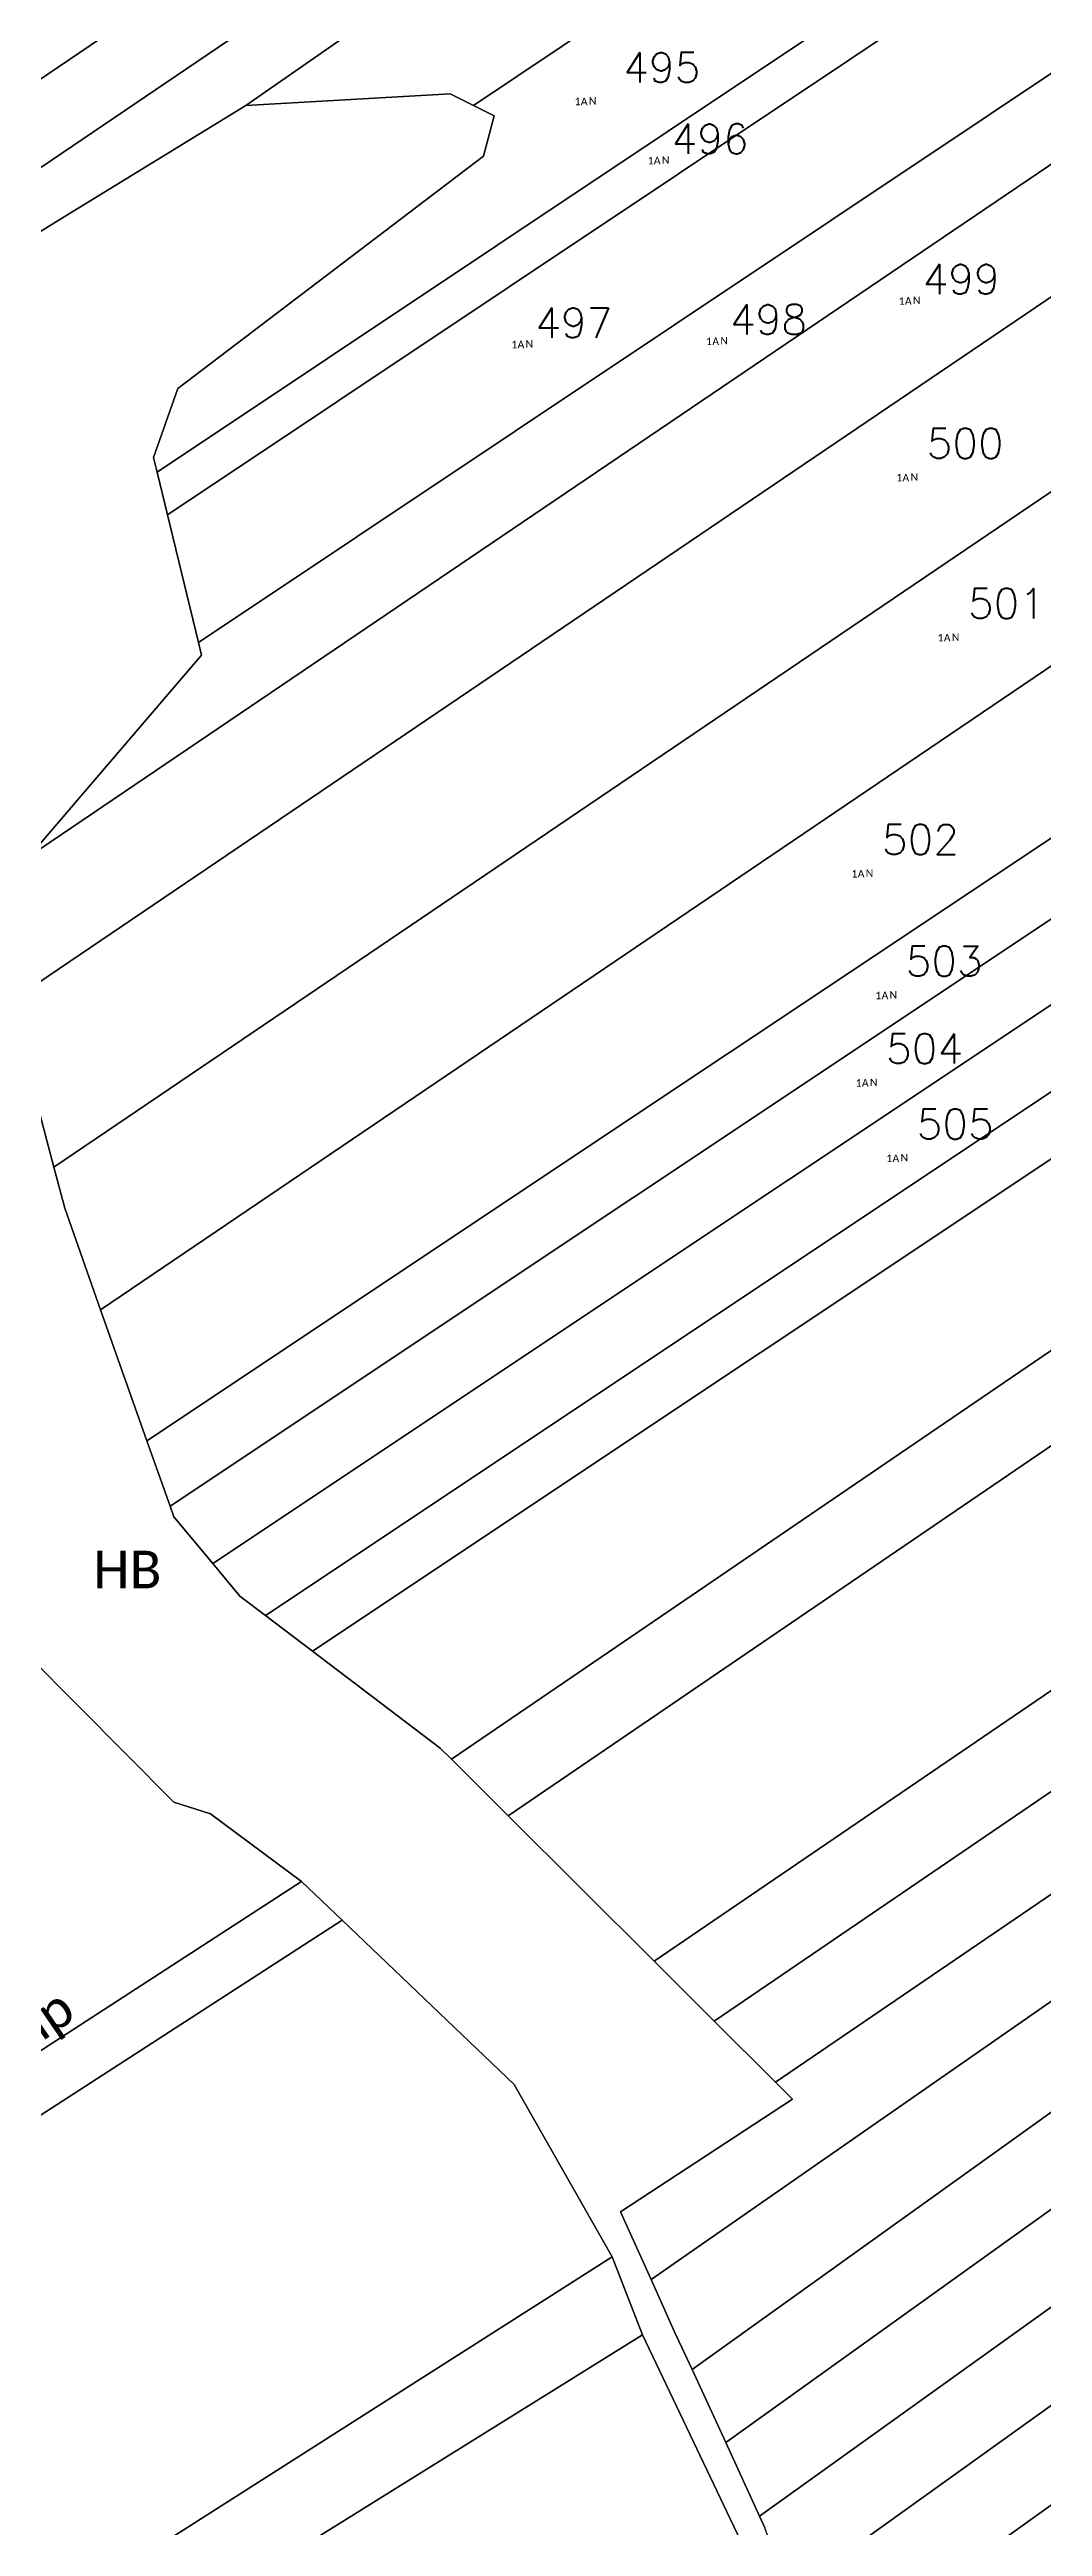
# Model space of a CAD drawing. Extents: x 612848 to 614465, y 646291 to 648325.
# Drawn here: x 613390.8 to 613523.2, y 647314.7 to 647645.1 of the extents above; entities that cross this region are included whole.
import ezdxf

# ---------------------------------------------------------------- set-up
doc = ezdxf.new("R2010")
doc.units = 0
doc.header["$LTSCALE"] = 0.5
doc.header["$MEASUREMENT"] = 0
for name, color, linetype in [('_CAT_FOL', 7, 'CONTINUOUS'), ('_IMPREJMUIT', 150, 'CONTINUOUS'), ('_NR_PARCELA', 50, 'CONTINUOUS'), ('_PARCELA_NOU_feb2025', 50, 'CONTINUOUS'), ('_TEXTE', 255, 'CONTINUOUS')]:
    doc.layers.add(name, color=color, linetype=linetype)
doc.layers.add('_ID', color=176, linetype='CONTINUOUS', lineweight=30)
doc.styles.get("Standard").update_dxf_attribs({"font": 'romans.shx'})
doc.styles.add('texte', font='calibri.ttf')

msp = doc.modelspace()

# ---------------------------------------------------------------- linework, layer by layer
at = {"layer": '_PARCELA_NOU_feb2025'}
for points in [[(613336.93, 647616.93), (613655.05, 647832.56), (613658.21, 647823.23), (613348.58, 647613.36)], [(613660.44, 647816.64), (613661.51, 647813.68), (613360.57, 647609.69), (613348.58, 647613.36), (613658.21, 647823.23)], [(613417, 647637.66), (613393.36, 647623.13), (613367.88, 647607.45), (613360.57, 647609.69), (613661.51, 647813.68), (613663.79, 647807.33), (613506.87, 647700.17)], [(613444.24, 647639.21), (613417, 647637.66), (613506.87, 647700.17), (613663.79, 647807.33), (613670.96, 647787.44), (613447.34, 647637.66)], [(613676.45, 647772.2), (613677.11, 647770.36), (613405.15, 647588.72), (613404.68, 647590.68), (613407.92, 647599.91), (613448.65, 647630.87), (613450.11, 647636.27), (613447.34, 647637.66), (613670.96, 647787.44)], [(613679.03, 647765.04), (613406.54, 647583.03), (613405.15, 647588.72), (613677.11, 647770.36)], [(613679.03, 647765.04), (613684.78, 647749.12), (613410.66, 647566.03), (613406.54, 647583.03)], [(613411.08, 647564.32), (613410.66, 647566.03), (613684.78, 647749.12), (613687.84, 647740.65), (613388.15, 647537.52)], [(613692.07, 647728.92), (613692.99, 647726.42), (613386.52, 647518.69), (613384.96, 647533.79), (613388.15, 647537.52), (613687.84, 647740.65)], [(613387.24, 647511.76), (613386.52, 647518.69), (613692.99, 647726.42), (613700.62, 647705.63), (613391.4, 647496.03)], [(613701.69, 647702.71), (613704.93, 647693.29), (613706.85, 647686.59), (613397.63, 647477), (613392.85, 647490.55), (613391.4, 647496.03), (613700.62, 647705.63)], [(613710.36, 647673.48), (613713.03, 647665.78), (613403.8, 647459.52), (613397.63, 647477), (613706.85, 647686.59), (613708.08, 647682.33)], [(613403.8, 647459.52), (613713.03, 647665.78), (613716.06, 647657.03), (613406.88, 647450.81)], [(613716.56, 647655.6), (613719.4, 647647.78), (613412.58, 647443.14), (613407.38, 647449.39), (613406.88, 647450.81), (613716.06, 647657.03)], [(613719.74, 647646.82), (613722.31, 647638.14), (613419.59, 647436.22), (613416.18, 647438.81), (613412.58, 647443.14), (613719.4, 647647.78)], [(613724.35, 647631.25), (613724.51, 647630.62), (613425.89, 647431.44), (613419.59, 647436.22), (613722.31, 647638.14), (613722.33, 647638.08)], [(613727.96, 647617.44), (613729.57, 647611.54), (613444.39, 647417.06), (613442.91, 647418.54), (613425.89, 647431.44), (613724.51, 647630.62)], [(613732.22, 647602.31), (613732.68, 647600.94), (613451.96, 647409.5), (613444.39, 647417.06), (613729.57, 647611.54), (613731.73, 647603.68)], [(613736.78, 647588.74), (613741.38, 647574.19), (613471.42, 647390.09), (613451.96, 647409.5), (613732.68, 647600.94)], [(613471.42, 647390.09), (613741.38, 647574.19), (613744.27, 647562.7), (613479.43, 647382.09)], [(613744.4, 647562.2), (613748.2, 647551.67), (613487.59, 647373.95), (613479.43, 647382.09), (613744.27, 647562.7)], [(613751.42, 647542.76), (613471, 647347.66), (613466.95, 647356.67), (613489.84, 647371.7), (613487.59, 647373.95), (613748.2, 647551.67)], [(613751.42, 647542.76), (613754.36, 647534.94), (613476.47, 647335.63), (613474.1, 647340.75), (613471, 647347.66)], [(613480.96, 647325.88), (613476.47, 647335.63), (613754.36, 647534.94), (613758.2, 647524.73)], [(613758.83, 647523.04), (613760.44, 647513.3), (613485.48, 647316.09), (613480.96, 647325.88), (613758.2, 647524.73)], [(613486.19, 647314.54), (613485.48, 647316.09), (613760.44, 647513.3), (613762.39, 647501.56), (613489.38, 647305.74)], [(613489.38, 647305.74), (613762.39, 647501.56), (613763.07, 647488.78), (613493.19, 647295.21)], [(613496.27, 647286.7), (613493.19, 647295.21), (613763.07, 647488.78), (613763.76, 647475.86), (613496.92, 647284.47)], [(613127.95, 647208.34), (613121.61, 647237.37), (613116.29, 647254.39), (613388.04, 647430.78), (613407.41, 647411.32), (613412.28, 647409.78), (613424.4, 647400.75)], [(613127.95, 647208.34), (613424.4, 647400.75), (613429.82, 647395.58), (613130.02, 647201.59)], [(613121.47, 647123.84), (613120.32, 647130.78), (613120.82, 647135.12), (613134.36, 647167.36), (613135.81, 647176.58), (613135.16, 647184.82), (613130.02, 647201.59), (613429.82, 647395.58), (613452.78, 647373.66), (613465.82, 647350.66), (613230.39, 647200.59), (613192.52, 647162.99), (613128.83, 647109.59)], [(613469.87, 647340.25), (613413.35, 647305.06), (613338.85, 647257.61), (613236.53, 647191.52), (613192.52, 647162.99), (613230.39, 647200.59), (613465.82, 647350.66)], [(613138.51, 647090.87), (613135.37, 647096.94), (613128.83, 647109.59), (613192.52, 647162.99), (613236.53, 647191.52), (613338.85, 647257.61), (613413.35, 647305.06), (613469.87, 647340.25), (613482.98, 647312.74), (613486.49, 647303.24), (613143.57, 647085.08)]]:
    msp.add_lwpolyline(points, close=True, dxfattribs=at)
for points in [[(613367.88, 647607.45), (613393.36, 647623.13), (613417, 647637.66), (613444.24, 647639.21), (613447.34, 647637.66), (613450.11, 647636.27), (613448.65, 647630.87), (613407.92, 647599.91), (613404.68, 647590.68), (613405.15, 647588.72), (613406.54, 647583.03), (613410.66, 647566.03), (613411.08, 647564.32), (613388.15, 647537.52)], [(613387.24, 647511.76), (613391.4, 647496.03), (613392.85, 647490.55), (613397.63, 647477), (613403.8, 647459.52), (613406.88, 647450.81), (613407.38, 647449.39), (613412.58, 647443.14), (613416.18, 647438.81), (613419.59, 647436.22), (613425.89, 647431.44), (613442.91, 647418.54), (613444.39, 647417.06), (613451.96, 647409.5), (613471.42, 647390.09), (613479.43, 647382.09), (613487.59, 647373.95), (613489.84, 647371.7), (613466.95, 647356.67), (613471, 647347.66), (613474.1, 647340.75), (613476.47, 647335.63), (613480.96, 647325.88), (613485.48, 647316.09), (613486.19, 647314.54)], [(613482.98, 647312.74), (613469.87, 647340.25), (613465.82, 647350.66), (613452.78, 647373.66), (613429.82, 647395.58), (613424.4, 647400.75), (613412.28, 647409.78), (613407.41, 647411.32), (613388.04, 647430.78)]]:
    msp.add_lwpolyline(points, dxfattribs=at)

# ---------------------------------------------------------------- texts
at = {"layer": '_CAT_FOL', "style": 'texte'}
for p in [(613461.64, 647637.68), (613471.37, 647629.8), (613504.85, 647611.08), (613453.21, 647605.26), (613479.17, 647605.7), (613504.52, 647587.5), (613510.03, 647566.15), (613498.55, 647534.67), (613501.73, 647518.43), (613499.11, 647506.77), (613503.19, 647496.7)]:
    msp.add_text('A', height=1, dxfattribs=at).set_placement(p)
at = {"layer": '_ID', "color": 40, "true_color": 0xf8d731}
for s, p in [('495', (613467.29, 647640.71)), ('496', (613473.73, 647631.18)), ('499', (613507.21, 647612.46)), ('497', (613455.57, 647606.65)), ('498', (613481.53, 647607.08)), ('500', (613507.74, 647590.57)), ('501', (613513.25, 647569.22)), ('502', (613501.77, 647537.73)), ('503', (613504.95, 647521.5)), ('504', (613502.33, 647509.83)), ('505', (613506.41, 647499.77))]:
    msp.add_text(s, height=4, dxfattribs=at).set_placement(p)
at = {"layer": '_IMPREJMUIT', "style": 'texte'}
for p in [(613462.71, 647637.76), (613472.44, 647629.88), (613505.91, 647611.16), (613454.28, 647605.35), (613480.24, 647605.78), (613505.59, 647587.58), (613511.09, 647566.23), (613499.62, 647534.75), (613502.8, 647518.51), (613500.17, 647506.85), (613504.26, 647496.79)]:
    msp.add_text('N', height=1, dxfattribs=at).set_placement(p)
at = {"layer": '_NR_PARCELA', "style": 'texte'}
for p in [(613460.82, 647637.68), (613470.54, 647629.79), (613504.02, 647611.07), (613452.38, 647605.26), (613478.34, 647605.69), (613503.69, 647587.5), (613509.2, 647566.15), (613497.72, 647534.66), (613500.9, 647518.43), (613498.28, 647506.76), (613502.36, 647496.7)]:
    msp.add_text('1', height=1, dxfattribs=at).set_placement(p)
at = {"layer": '_TEXTE', "style": 'texte'}
msp.add_text('HB', height=5, dxfattribs=at).set_placement((613396.64, 647439.85))
msp.add_text('55 - Munteanu Elena, M. Vasile, M. Ghe, Manoliu Maria, M. Ana -- Acxanei Dana - 2500mp', height=5, rotation=34.3835, dxfattribs=at).set_placement((613158.76, 647221.24))

doc.saveas('drawing.dxf')
